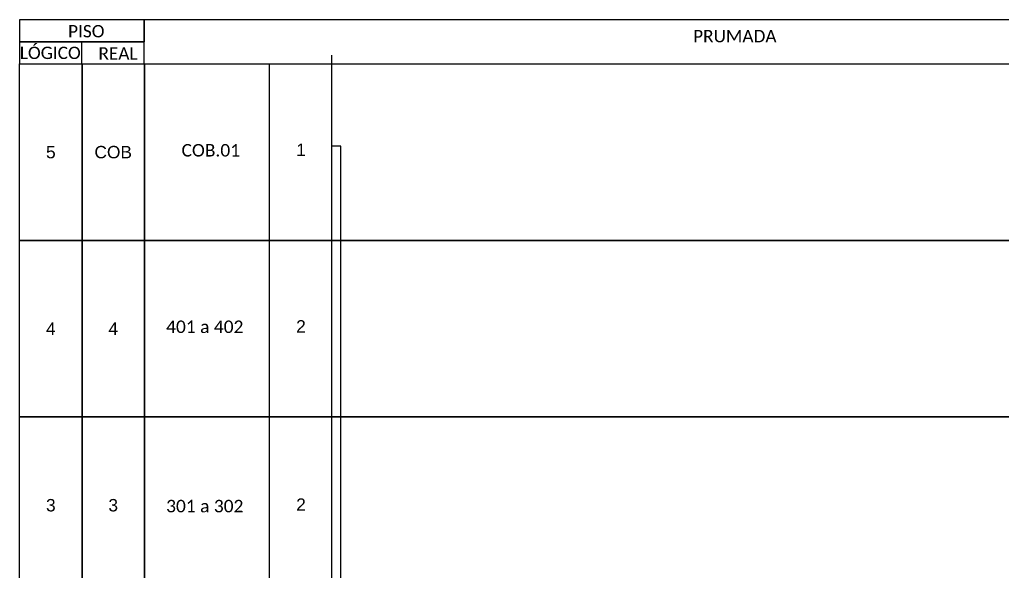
# Model space of a CAD drawing. Header units: metres. Extents: x 0 to 2138, y 0 to 691.
# Drawn here: x 697.8 to 885.2, y 272.5 to 377.8 of the extents above; entities that cross this region are included whole.
import ezdxf
from ezdxf.enums import TextEntityAlignment as Align

# ---------------------------------------------------------------- set-up
doc = ezdxf.new("R2010")
doc.units = ezdxf.units.M
doc.styles.add('ARIAL', font='arial.ttf')
doc.styles.add('WMF-Calibri0', font='calibri.ttf')

msp = doc.modelspace()

# ---------------------------------------------------------------- linework, layer by layer
at = {"color": 0}
for points in [[(697.78, 373.55), (721.51, 373.55), (721.51, 377.76), (697.78, 377.76)], [(697.78, 369.33), (721.51, 369.33), (721.51, 373.55), (697.78, 373.55)]]:
    msp.add_lwpolyline(points, close=True, dxfattribs=at)
for points in [[(955.14, 377.76), (721.51, 377.76), (721.51, 377.76), (721.51, 373.55)], [(709.65, 369.33), (709.65, 373.55)], [(721.51, 369.33), (936.08, 369.33)], [(745.38, 369.33), (745.38, 167.33)], [(757.28, 370.97), (757.28, 168.97)], [(721.51, 335.66), (936.08, 335.66)], [(721.51, 302), (936.08, 302)]]:
    msp.add_lwpolyline(points)
for points in [[(697.78, 369.33), (709.68, 369.33), (709.68, 335.66), (697.78, 335.66)], [(709.68, 369.33), (721.58, 369.33), (721.58, 335.66), (709.68, 335.66)], [(721.58, 369.33), (953.69, 369.33), (953.69, 335.66), (721.58, 335.66)], [(697.78, 335.66), (709.68, 335.66), (709.68, 302), (697.78, 302)], [(709.68, 335.66), (721.58, 335.66), (721.58, 302), (709.68, 302)], [(721.58, 335.66), (953.69, 335.66), (953.69, 302), (721.58, 302)], [(697.78, 302), (709.68, 302), (709.68, 268.33), (697.78, 268.33)], [(709.68, 302), (721.58, 302), (721.58, 268.33), (709.68, 268.33)], [(721.58, 302), (953.69, 302), (953.69, 268.33), (721.58, 268.33)]]:
    msp.add_lwpolyline(points, close=True)
at = {"color": 3}
for points in [[(759.03, 353.62), (757.28, 353.62)], [(759.03, 285.81), (759.03, 353.62)], [(759.03, 226.29), (759.03, 285.81)]]:
    msp.add_lwpolyline(points, dxfattribs=at)

# ---------------------------------------------------------------- texts
at = {"color": 0, "style": 'WMF-Calibri0'}
for s, p in [('     PISO', (702.87, 374.38)), ('PRUMADA', (826.25, 373.44)), ('  LÓGICO', (696.16, 370.25)), ('    REAL', (709.49, 370.14))]:
    msp.add_text(s, height=2.358, dxfattribs=at).set_placement(p)
at = {"style": 'WMF-Calibri0'}
for s, p in [('COB.01', (728.67, 351.66)), ('401 a 402', (725.72, 318)), ('301 a 302', (725.72, 283.8))]:
    msp.add_text(s, height=2.382, dxfattribs=at).set_placement(p)
at = {"style": 'ARIAL', "flags": 12}
for tag, p in [('5', (703.73, 352.5)), ('COB', (715.63, 352.5)), ('1', (751.45, 352.93)), ('4', (703.73, 318.83)), ('4', (715.63, 318.83)), ('2', (751.45, 319.27)), ('3', (703.73, 285.16)), ('3', (715.63, 285.16)), ('2', (751.45, 285.27))]:
    msp.add_attdef(tag, text='XX', height=2.365, dxfattribs=at).set_placement(p, align=Align.MIDDLE_CENTER)

doc.saveas('drawing.dxf')
